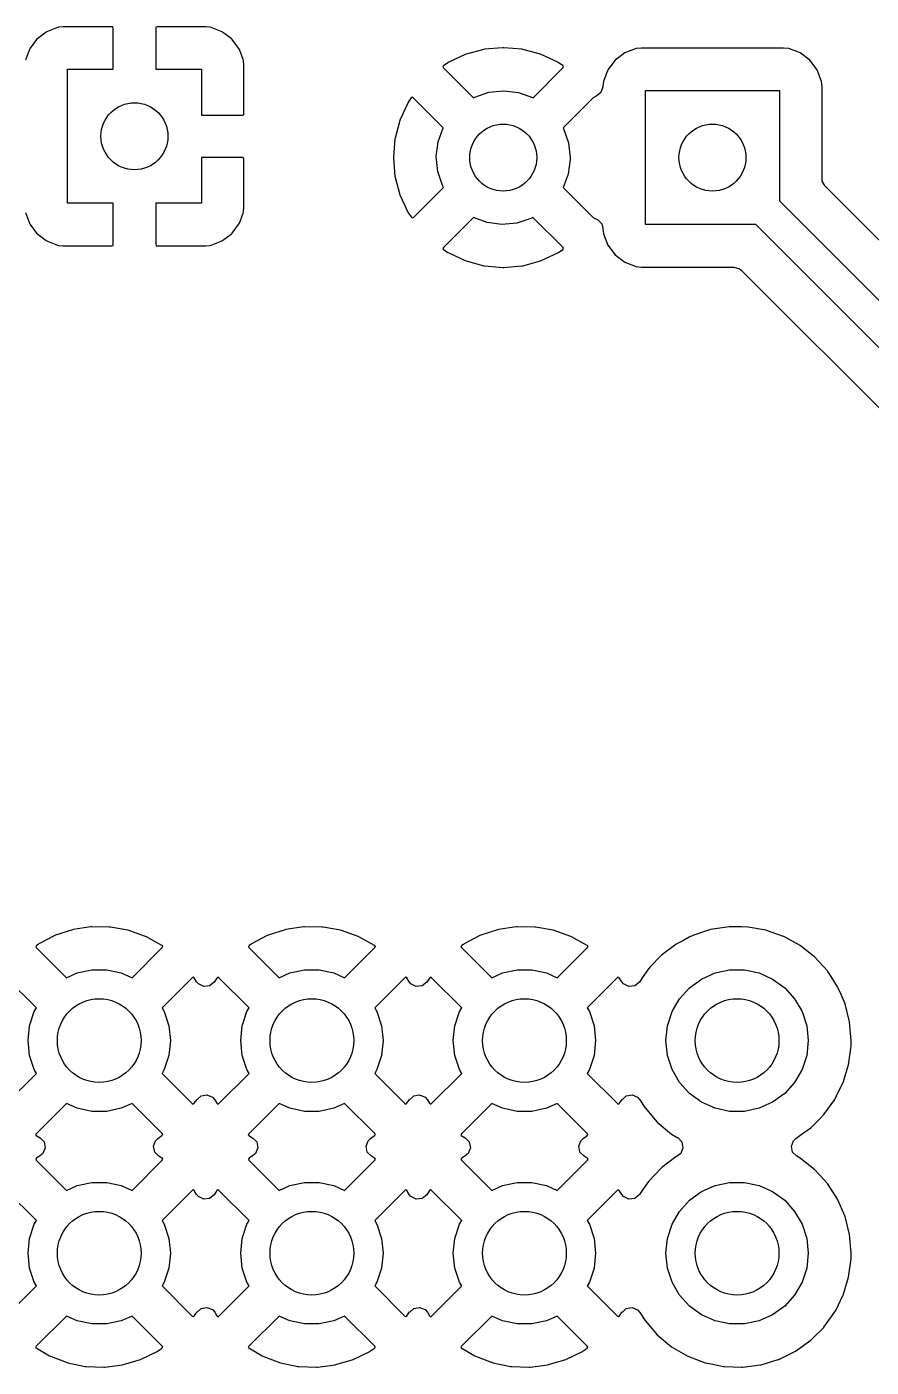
# Model space of a CAD drawing. Extents: x 41 to 172, y -238 to -26.
# Drawn here: x 49.17 to 59.26, y -138.27 to -122.25 of the extents above; entities that cross this region are included whole.
import ezdxf

# ---------------------------------------------------------------- set-up
doc = ezdxf.new("R2010")
doc.units = 0
doc.layers.add('BLACK', color=7, linetype='CONTINUOUS')

msp = doc.modelspace()

# ---------------------------------------------------------------- linework, layer by layer
at = {"layer": 'BLACK', "linetype": 'CONTINUOUS'}
for p, q in [((49.4047, -122.317), (49.3027, -122.393)), ((49.4203, -122.308), (49.4047, -122.317)), ((49.5408, -122.263), (49.4203, -122.308)), ((49.556, -122.259), (49.5408, -122.263)), ((49.6069, -122.254), (49.556, -122.259)), ((49.6137, -122.254), (49.6069, -122.254)), ((50.1908, -122.254), (49.6137, -122.254)), ((50.1985, -122.255), (50.1908, -122.254)), ((50.1999, -122.256), (50.1985, -122.255)), ((50.2044, -122.272), (50.1999, -122.256)), ((50.2044, -122.761), (50.2044, -122.272)), ((50.7141, -122.259), (50.7124, -122.267)), ((50.7124, -122.267), (50.7124, -122.761)), ((50.7153, -122.258), (50.7141, -122.259)), ((50.7305, -122.253), (50.7153, -122.258)), ((51.3031, -122.253), (50.7305, -122.253)), ((51.3099, -122.254), (51.3031, -122.253)), ((51.3607, -122.259), (51.3099, -122.254)), ((51.376, -122.263), (51.3607, -122.259)), ((51.4964, -122.308), (51.376, -122.263)), ((51.512, -122.317), (51.4964, -122.308)), ((51.6141, -122.393), (51.512, -122.317)), ((49.2136, -122.508), (49.2051, -122.523)), ((49.2901, -122.406), (49.2136, -122.508)), ((49.3027, -122.393), (49.2901, -122.406)), ((51.6267, -122.406), (51.6141, -122.393)), ((51.7032, -122.508), (51.6267, -122.406)), ((51.7117, -122.523), (51.7032, -122.508)), ((54.8585, -122.503), (54.6415, -122.522)), ((54.8695, -122.503), (54.8585, -122.503)), ((55.0865, -122.522), (54.8695, -122.503)), ((56.4537, -122.514), (56.3173, -122.565)), ((56.5159, -122.507), (56.4537, -122.514)), ((58.2121, -122.507), (56.5159, -122.507)), ((58.2743, -122.514), (58.2121, -122.507)), ((58.4107, -122.565), (58.2743, -122.514)), ((49.2051, -122.523), (49.1571, -122.651)), ((51.7569, -122.644), (51.7117, -122.523)), ((51.7605, -122.659), (51.7569, -122.644)), ((51.766, -122.71), (51.7605, -122.659)), ((54.4099, -122.584), (54.2125, -122.676)), ((54.4202, -122.58), (54.4099, -122.584)), ((54.6307, -122.524), (54.4202, -122.58)), ((54.6415, -122.522), (54.6307, -122.524)), ((55.0973, -122.524), (55.0865, -122.522)), ((55.3078, -122.58), (55.0973, -122.524)), ((55.3181, -122.584), (55.3078, -122.58)), ((55.5155, -122.676), (55.3181, -122.584)), ((56.2007, -122.652), (56.1134, -122.769)), ((56.3173, -122.565), (56.2007, -122.652)), ((58.5273, -122.652), (58.4107, -122.565)), ((58.6146, -122.769), (58.5273, -122.652)), ((49.6584, -124.361), (49.6584, -122.761)), ((49.6584, -122.761), (50.2044, -122.761)), ((50.7124, -122.761), (51.2584, -122.761)), ((51.2584, -122.761), (51.2584, -123.307)), ((51.7664, -122.717), (51.766, -122.71)), ((51.7664, -123.294), (51.7664, -122.717)), ((54.151, -122.718), (54.1426, -122.728)), ((54.1426, -122.728), (54.1496, -122.742)), ((54.1496, -122.742), (54.5085, -123.101)), ((54.203, -122.682), (54.151, -122.718)), ((54.2125, -122.676), (54.203, -122.682)), ((55.2203, -123.1), (55.5791, -122.741)), ((55.525, -122.682), (55.5155, -122.676)), ((55.5762, -122.717), (55.525, -122.682)), ((55.5855, -122.729), (55.5762, -122.717)), ((55.5791, -122.741), (55.5855, -122.729)), ((56.1134, -122.769), (56.0623, -122.905)), ((58.6657, -122.905), (58.6146, -122.769)), ((56.0555, -122.971), (56.0318, -123.038)), ((56.0623, -122.905), (56.0555, -122.967)), ((56.0555, -122.967), (56.0555, -122.971)), ((58.6725, -122.967), (58.6657, -122.905)), ((58.6725, -124.07), (58.6725, -122.967)), ((53.7301, -123.154), (53.7246, -123.164)), ((53.7659, -123.103), (53.7301, -123.154)), ((53.7779, -123.094), (53.7659, -123.103)), ((53.7897, -123.1), (53.7779, -123.094)), ((54.1481, -123.459), (53.7897, -123.1)), ((54.5085, -123.101), (54.5234, -123.092)), ((54.5234, -123.092), (54.6922, -123.034)), ((54.6922, -123.034), (54.8696, -123.016)), ((54.8696, -123.016), (55.0467, -123.037)), ((55.0467, -123.037), (55.2147, -123.096)), ((55.2147, -123.096), (55.2203, -123.1)), ((55.9376, -123.101), (55.5791, -123.46)), ((55.9756, -123.081), (55.9376, -123.101)), ((55.9758, -123.081), (55.9756, -123.081)), ((55.976, -123.081), (55.9758, -123.081)), ((55.9869, -123.075), (55.976, -123.081)), ((56.0318, -123.038), (55.9858, -123.073)), ((55.9858, -123.073), (55.9869, -123.075)), ((56.564, -124.615), (56.564, -123.015)), ((56.564, -123.015), (58.164, -123.015)), ((58.164, -123.015), (58.164, -124.333)), ((51.2584, -123.307), (51.7483, -123.307)), ((51.7483, -123.307), (51.7635, -123.303)), ((51.7635, -123.303), (51.7647, -123.302)), ((51.7647, -123.302), (51.7664, -123.294)), ((53.7246, -123.164), (53.6325, -123.361)), ((53.6288, -123.372), (53.5724, -123.582)), ((53.6325, -123.361), (53.6288, -123.372)), ((54.0864, -123.627), (54.1474, -123.46)), ((54.1474, -123.46), (54.1481, -123.459)), ((55.5791, -123.46), (55.5855, -123.47)), ((55.5855, -123.47), (55.6441, -123.638)), ((53.5705, -123.593), (53.5515, -123.81)), ((53.5724, -123.582), (53.5705, -123.593)), ((54.0641, -123.804), (54.0864, -123.627)), ((55.6441, -123.638), (55.664, -123.816)), ((51.7528, -123.816), (51.2584, -123.816)), ((51.2584, -123.816), (51.2584, -124.361)), ((51.7605, -123.817), (51.7528, -123.816)), ((51.7619, -123.818), (51.7605, -123.817)), ((51.7627, -123.821), (51.7619, -123.818)), ((51.7664, -123.834), (51.7627, -123.821)), ((51.7664, -124.406), (51.7664, -123.834)), ((53.5515, -123.81), (53.5515, -123.821)), ((53.5515, -123.821), (53.5705, -124.038)), ((54.0815, -123.982), (54.0641, -123.804)), ((55.6637, -123.838), (55.6389, -124.014)), ((55.664, -123.816), (55.6637, -123.838)), ((53.5705, -124.038), (53.5724, -124.049)), ((53.5724, -124.049), (53.6288, -124.259)), ((54.1378, -124.151), (54.0815, -123.982)), ((55.6389, -124.014), (55.5792, -124.171)), ((58.6754, -124.097), (58.6725, -124.07)), ((58.7094, -124.159), (58.6754, -124.097)), ((53.6288, -124.259), (53.6325, -124.27)), ((53.6325, -124.27), (53.7246, -124.467)), ((53.7904, -124.53), (54.1496, -124.171)), ((54.1496, -124.171), (54.1378, -124.151)), ((55.5792, -124.171), (55.9383, -124.531)), ((60.8051, -126.255), (58.7094, -124.159)), ((50.2044, -124.361), (49.6584, -124.361)), ((50.2044, -124.856), (50.2044, -124.361)), ((51.2584, -124.361), (50.7124, -124.361)), ((50.7124, -124.361), (50.7124, -124.851)), ((51.7605, -124.464), (51.766, -124.413)), ((51.766, -124.413), (51.7664, -124.406)), ((58.164, -124.333), (60.6313, -126.8)), ((49.1571, -124.472), (49.2051, -124.6)), ((51.7117, -124.6), (51.7569, -124.479)), ((51.7569, -124.479), (51.7605, -124.464)), ((53.7246, -124.467), (53.7301, -124.477)), ((53.7301, -124.477), (53.7665, -124.529)), ((53.7665, -124.529), (53.777, -124.537)), ((53.777, -124.537), (53.7904, -124.53)), ((54.5076, -124.531), (54.1489, -124.89)), ((54.6705, -124.592), (54.5076, -124.531)), ((54.8472, -124.615), (54.6705, -124.592)), ((55.1945, -124.544), (55.0249, -124.599)), ((55.2188, -124.53), (55.1945, -124.544)), ((55.5784, -124.889), (55.2188, -124.53)), ((55.9383, -124.531), (55.98, -124.553)), ((55.98, -124.553), (55.99, -124.556)), ((55.99, -124.556), (56.0402, -124.606)), ((49.2051, -124.6), (49.2136, -124.615)), ((49.2136, -124.615), (49.2901, -124.717)), ((49.2901, -124.717), (49.3027, -124.73)), ((49.3027, -124.73), (49.4047, -124.806)), ((51.512, -124.806), (51.6141, -124.73)), ((51.6141, -124.73), (51.6267, -124.717)), ((51.6267, -124.717), (51.7032, -124.615)), ((51.7032, -124.615), (51.7117, -124.6)), ((55.0249, -124.599), (54.8472, -124.615)), ((56.0402, -124.606), (56.0555, -124.659)), ((56.0555, -124.659), (56.0555, -124.66)), ((56.0555, -124.66), (56.0555, -124.664)), ((56.0555, -124.664), (56.0623, -124.726)), ((56.0623, -124.726), (56.1134, -124.862)), ((57.8812, -124.615), (56.564, -124.615)), ((60.4071, -127.141), (57.8812, -124.615)), ((49.4047, -124.806), (49.4203, -124.815)), ((49.4203, -124.815), (49.5408, -124.86)), ((49.5408, -124.86), (49.556, -124.864)), ((49.556, -124.864), (49.6069, -124.869)), ((49.6069, -124.869), (49.6137, -124.869)), ((49.6137, -124.869), (50.1863, -124.869)), ((50.1863, -124.869), (50.2015, -124.865)), ((50.2015, -124.865), (50.2027, -124.864)), ((50.2027, -124.864), (50.2044, -124.856)), ((50.7124, -124.851), (50.7169, -124.867)), ((50.7169, -124.867), (50.7182, -124.868)), ((50.7182, -124.868), (50.7259, -124.869)), ((50.7259, -124.869), (51.303, -124.869)), ((51.303, -124.869), (51.3099, -124.869)), ((51.3099, -124.869), (51.3607, -124.864)), ((51.3607, -124.864), (51.376, -124.86)), ((51.376, -124.86), (51.4964, -124.815)), ((51.4964, -124.815), (51.512, -124.806)), ((54.1489, -124.89), (54.1425, -124.902)), ((54.1425, -124.902), (54.1518, -124.914)), ((54.1518, -124.914), (54.203, -124.949)), ((55.525, -124.949), (55.577, -124.913)), ((55.577, -124.913), (55.5854, -124.903)), ((55.5854, -124.903), (55.5784, -124.889)), ((56.1134, -124.862), (56.2007, -124.979)), ((54.203, -124.949), (54.2125, -124.955)), ((54.2125, -124.955), (54.4099, -125.047)), ((54.4099, -125.047), (54.4202, -125.051)), ((54.4202, -125.051), (54.6307, -125.107)), ((55.0973, -125.107), (55.3078, -125.051)), ((55.3078, -125.051), (55.3181, -125.047)), ((55.3181, -125.047), (55.5155, -124.955)), ((55.5155, -124.955), (55.525, -124.949)), ((56.2007, -124.979), (56.3173, -125.066)), ((56.3173, -125.066), (56.4537, -125.117)), ((54.6307, -125.107), (54.6415, -125.109)), ((54.6415, -125.109), (54.8585, -125.128)), ((54.8585, -125.128), (54.8695, -125.128)), ((54.8695, -125.128), (55.0865, -125.109)), ((55.0865, -125.109), (55.0973, -125.107)), ((56.4537, -125.117), (56.5159, -125.124)), ((56.5159, -125.124), (57.6183, -125.124)), ((57.6183, -125.124), (57.6865, -125.144)), ((57.6865, -125.144), (57.7074, -125.161)), ((57.7074, -125.161), (60.0271, -127.481)), ((49.7173, -133.042), (49.5149, -133.108)), ((49.7273, -133.04), (49.7173, -133.042)), ((49.9378, -133.007), (49.7273, -133.04)), ((49.9481, -133.007), (49.9378, -133.007)), ((50.1611, -133.009), (49.9481, -133.007)), ((50.1713, -133.01), (50.1611, -133.009)), ((50.381, -133.048), (50.1713, -133.01)), ((50.391, -133.05), (50.381, -133.048)), ((50.5917, -133.121), (50.391, -133.05)), ((52.2573, -133.042), (52.0549, -133.108)), ((52.2673, -133.04), (52.2573, -133.042)), ((52.4778, -133.007), (52.2673, -133.04)), ((52.4881, -133.007), (52.4778, -133.007)), ((52.7011, -133.009), (52.4881, -133.007)), ((52.7113, -133.01), (52.7011, -133.009)), ((52.921, -133.048), (52.7113, -133.01)), ((52.931, -133.05), (52.921, -133.048)), ((53.1317, -133.121), (52.931, -133.05)), ((54.7973, -133.042), (54.5949, -133.108)), ((54.8073, -133.04), (54.7973, -133.042)), ((55.0178, -133.007), (54.8073, -133.04)), ((55.0281, -133.007), (55.0178, -133.007)), ((55.2411, -133.009), (55.0281, -133.007)), ((55.2513, -133.01), (55.2411, -133.009)), ((55.461, -133.048), (55.2513, -133.01)), ((55.471, -133.05), (55.461, -133.048)), ((55.6717, -133.121), (55.471, -133.05)), ((57.3421, -133.04), (57.1298, -133.109)), ((57.5629, -133.006), (57.3421, -133.04)), ((57.5681, -133.006), (57.5629, -133.006)), ((57.7125, -133.008), (57.5681, -133.006)), ((57.5681, -133.006), (57.5681, -133.006)), ((57.7863, -133.009), (57.7125, -133.008)), ((57.7914, -133.01), (57.7863, -133.009)), ((58.0011, -133.047), (57.7914, -133.01)), ((57.7914, -133.01), (57.7914, -133.01)), ((58.0062, -133.048), (58.0011, -133.047)), ((58.0011, -133.047), (58.0011, -133.047)), ((58.0111, -133.05), (58.0062, -133.048)), ((58.2119, -133.121), (58.0111, -133.05)), ((58.0111, -133.05), (58.0111, -133.05)), ((49.2877, -133.231), (49.2792, -133.242)), ((49.2792, -133.242), (49.286, -133.255)), ((49.3077, -133.216), (49.2877, -133.231)), ((49.3165, -133.211), (49.3077, -133.216)), ((49.5054, -133.112), (49.3165, -133.211)), ((49.5149, -133.108), (49.5054, -133.112)), ((50.6011, -133.126), (50.5917, -133.121)), ((50.7876, -133.229), (50.6011, -133.126)), ((50.7916, -133.231), (50.7876, -133.229)), ((50.7914, -133.253), (50.7974, -133.242)), ((50.7984, -133.241), (50.7916, -133.231)), ((50.7974, -133.242), (50.7984, -133.241)), ((51.8277, -133.231), (51.8192, -133.242)), ((51.8192, -133.242), (51.826, -133.255)), ((51.8477, -133.216), (51.8277, -133.231)), ((51.8565, -133.211), (51.8477, -133.216)), ((52.0454, -133.112), (51.8565, -133.211)), ((52.0549, -133.108), (52.0454, -133.112)), ((53.1411, -133.126), (53.1317, -133.121)), ((53.3276, -133.229), (53.1411, -133.126)), ((53.3316, -133.231), (53.3276, -133.229)), ((53.3314, -133.253), (53.3374, -133.242)), ((53.3384, -133.241), (53.3316, -133.231)), ((53.3374, -133.242), (53.3384, -133.241)), ((54.3677, -133.231), (54.3592, -133.242)), ((54.3592, -133.242), (54.366, -133.255)), ((54.3877, -133.216), (54.3677, -133.231)), ((54.3965, -133.211), (54.3877, -133.216)), ((54.5854, -133.112), (54.3965, -133.211)), ((54.5949, -133.108), (54.5854, -133.112)), ((55.6811, -133.126), (55.6717, -133.121)), ((55.8676, -133.229), (55.6811, -133.126)), ((55.8716, -133.231), (55.8676, -133.229)), ((55.8714, -133.253), (55.8784, -133.241)), ((55.8784, -133.241), (55.8716, -133.231)), ((56.9275, -133.216), (56.7718, -133.332)), ((56.9316, -133.213), (56.9275, -133.216)), ((56.9275, -133.216), (56.9275, -133.216)), ((57.0091, -133.172), (56.9316, -133.213)), ((57.0873, -133.131), (57.0091, -133.172)), ((57.1298, -133.109), (57.0873, -133.131)), ((58.2168, -133.123), (58.2119, -133.121)), ((58.2119, -133.121), (58.2119, -133.121)), ((58.4124, -133.231), (58.2168, -133.123)), ((58.4164, -133.234), (58.4124, -133.231)), ((58.5836, -133.366), (58.4164, -133.234)), ((58.4164, -133.234), (58.4164, -133.234)), ((49.286, -133.255), (49.6463, -133.615)), ((50.4297, -133.615), (50.7914, -133.253)), ((51.826, -133.255), (52.1863, -133.615)), ((52.9697, -133.615), (53.3314, -133.253)), ((54.366, -133.255), (54.7263, -133.615)), ((55.5097, -133.615), (55.8714, -133.253)), ((56.7494, -133.35), (56.6198, -133.486)), ((56.753, -133.347), (56.7494, -133.35)), ((56.7718, -133.332), (56.753, -133.347)), ((58.5877, -133.369), (58.5836, -133.366)), ((58.5836, -133.366), (58.5836, -133.366)), ((58.738, -133.534), (58.5877, -133.369)), ((49.6463, -133.615), (49.7753, -133.558)), ((49.7753, -133.558), (49.9492, -133.521)), ((49.9492, -133.521), (50.1268, -133.521)), ((50.1268, -133.521), (50.3007, -133.558)), ((50.3007, -133.558), (50.4297, -133.615)), ((52.1863, -133.615), (52.3153, -133.558)), ((52.3153, -133.558), (52.4892, -133.521)), ((52.4892, -133.521), (52.6668, -133.521)), ((52.6668, -133.521), (52.8407, -133.558)), ((52.8407, -133.558), (52.9697, -133.615)), ((54.7263, -133.615), (54.8553, -133.558)), ((54.8553, -133.558), (55.0292, -133.521)), ((55.0292, -133.521), (55.2068, -133.521)), ((55.2068, -133.521), (55.3807, -133.558)), ((55.3807, -133.558), (55.5097, -133.615)), ((56.5986, -133.508), (56.5257, -133.615)), ((56.6198, -133.486), (56.5986, -133.508)), ((57.233, -133.63), (57.3953, -133.558)), ((57.3953, -133.558), (57.5692, -133.521)), ((57.5692, -133.521), (57.7468, -133.521)), ((57.7468, -133.521), (57.9207, -133.558)), ((57.9207, -133.558), (58.083, -133.63)), ((58.7408, -133.539), (58.738, -133.534)), ((58.7808, -133.6), (58.7408, -133.539)), ((58.7408, -133.539), (58.7408, -133.539)), ((49.2877, -133.975), (48.9278, -133.615)), ((51.1508, -133.612), (50.7883, -133.975)), ((51.1604, -133.608), (51.1508, -133.612)), ((51.1711, -133.617), (51.1604, -133.608)), ((51.2013, -133.664), (51.1711, -133.617)), ((51.222, -133.688), (51.2013, -133.664)), ((51.2858, -133.72), (51.222, -133.688)), ((51.3563, -133.712), (51.2858, -133.72)), ((51.4112, -133.667), (51.3563, -133.712)), ((51.444, -133.618), (51.4112, -133.667)), ((51.4563, -133.609), (51.444, -133.618)), ((51.4678, -133.615), (51.4563, -133.609)), ((51.8277, -133.975), (51.4678, -133.615)), ((53.6908, -133.612), (53.3283, -133.975)), ((53.7004, -133.608), (53.6908, -133.612)), ((53.7111, -133.617), (53.7004, -133.608)), ((53.7413, -133.664), (53.7111, -133.617)), ((53.762, -133.688), (53.7413, -133.664)), ((53.8258, -133.72), (53.762, -133.688)), ((53.8963, -133.712), (53.8258, -133.72)), ((53.9512, -133.667), (53.8963, -133.712)), ((53.984, -133.618), (53.9512, -133.667)), ((53.9963, -133.609), (53.984, -133.618)), ((54.0078, -133.615), (53.9963, -133.609)), ((54.3677, -133.975), (54.0078, -133.615)), ((56.2308, -133.612), (55.8683, -133.975)), ((56.2404, -133.608), (56.2308, -133.612)), ((56.2511, -133.617), (56.2404, -133.608)), ((56.281, -133.664), (56.2511, -133.617)), ((56.3017, -133.688), (56.281, -133.664)), ((56.3655, -133.719), (56.3017, -133.688)), ((56.436, -133.711), (56.3655, -133.719)), ((56.4909, -133.666), (56.436, -133.711)), ((56.5257, -133.615), (56.4909, -133.666)), ((57.0892, -133.734), (57.233, -133.63)), ((58.083, -133.63), (58.2268, -133.734)), ((58.8594, -133.722), (58.7808, -133.6)), ((58.9, -133.815), (58.8594, -133.722)), ((56.8815, -134.02), (56.9703, -133.866)), ((56.9703, -133.866), (57.0892, -133.734)), ((58.2268, -133.734), (58.3457, -133.866)), ((58.3457, -133.866), (58.4345, -134.02)), ((58.9484, -133.927), (58.9, -133.815)), ((49.2066, -134.189), (49.2615, -134.02)), ((49.2615, -134.02), (49.2877, -133.975)), ((50.7883, -133.975), (50.8145, -134.02)), ((50.8145, -134.02), (50.8694, -134.189)), ((51.7466, -134.189), (51.8015, -134.02)), ((51.8015, -134.02), (51.8277, -133.975)), ((53.3283, -133.975), (53.3545, -134.02)), ((53.3545, -134.02), (53.4094, -134.189)), ((54.2866, -134.189), (54.3415, -134.02)), ((54.3415, -134.02), (54.3677, -133.975)), ((55.8683, -133.975), (55.8945, -134.02)), ((55.8945, -134.02), (55.9494, -134.189)), ((56.8266, -134.189), (56.8815, -134.02)), ((58.4345, -134.02), (58.4894, -134.189)), ((59.0029, -134.143), (58.9484, -133.927)), ((49.188, -134.366), (49.2066, -134.189)), ((50.8694, -134.189), (50.888, -134.366)), ((51.728, -134.366), (51.7466, -134.189)), ((53.4094, -134.189), (53.428, -134.366)), ((54.268, -134.366), (54.2866, -134.189)), ((55.9494, -134.189), (55.968, -134.366)), ((56.808, -134.366), (56.8266, -134.189)), ((58.4894, -134.189), (58.508, -134.366)), ((59.0212, -134.366), (59.0029, -134.143)), ((49.2066, -134.543), (49.188, -134.366)), ((50.888, -134.366), (50.8694, -134.543)), ((51.7466, -134.543), (51.728, -134.366)), ((53.428, -134.366), (53.4094, -134.543)), ((54.2866, -134.543), (54.268, -134.366)), ((55.968, -134.366), (55.9494, -134.543)), ((56.8266, -134.543), (56.808, -134.366)), ((58.508, -134.366), (58.4894, -134.543)), ((58.9904, -134.654), (59.0195, -134.433)), ((59.0195, -134.433), (59.0212, -134.366)), ((49.2615, -134.712), (49.2066, -134.543)), ((50.8694, -134.543), (50.8145, -134.712)), ((51.8015, -134.712), (51.7466, -134.543)), ((53.4094, -134.543), (53.3545, -134.712)), ((54.3415, -134.712), (54.2866, -134.543)), ((55.9494, -134.543), (55.8945, -134.712)), ((56.8815, -134.712), (56.8266, -134.543)), ((58.4894, -134.543), (58.4345, -134.712)), ((58.9254, -134.868), (58.9904, -134.654)), ((48.9237, -135.121), (49.2877, -134.757)), ((49.2877, -134.757), (49.2615, -134.712)), ((50.8145, -134.712), (50.7883, -134.757)), ((50.7883, -134.757), (51.1485, -135.117)), ((51.4637, -135.121), (51.8277, -134.757)), ((51.8277, -134.757), (51.8015, -134.712)), ((53.3545, -134.712), (53.3283, -134.757)), ((53.3283, -134.757), (53.6885, -135.117)), ((54.0037, -135.121), (54.3677, -134.757)), ((54.3677, -134.757), (54.3415, -134.712)), ((55.8945, -134.712), (55.8683, -134.757)), ((55.8683, -134.757), (56.2285, -135.117)), ((56.9703, -134.866), (56.8815, -134.712)), ((58.4345, -134.712), (58.3457, -134.866)), ((57.0892, -134.998), (56.9703, -134.866)), ((57.233, -135.102), (57.0892, -134.998)), ((58.2268, -134.998), (58.083, -135.102)), ((58.3457, -134.866), (58.2268, -134.998)), ((58.8476, -135.025), (58.9231, -134.872)), ((58.9231, -134.872), (58.9254, -134.868)), ((58.9231, -134.872), (58.9231, -134.872)), ((49.6463, -135.117), (49.2847, -135.478)), ((49.7753, -135.174), (49.6463, -135.117)), ((50.4297, -135.117), (50.3007, -135.174)), ((50.7887, -135.476), (50.4297, -135.117)), ((51.1485, -135.117), (51.1605, -135.124)), ((51.1605, -135.124), (51.1722, -135.115)), ((51.1722, -135.115), (51.206, -135.068)), ((51.206, -135.068), (51.2071, -135.069)), ((51.2071, -135.069), (51.2547, -135.025)), ((51.2547, -135.025), (51.3246, -135.013)), ((51.3246, -135.013), (51.39, -135.04)), ((51.39, -135.04), (51.4179, -135.072)), ((51.4179, -135.072), (51.4445, -135.115)), ((51.4445, -135.115), (51.4549, -135.125)), ((51.4549, -135.125), (51.4637, -135.121)), ((52.1863, -135.117), (51.8247, -135.478)), ((52.3153, -135.174), (52.1863, -135.117)), ((52.9697, -135.117), (52.8407, -135.174)), ((53.3287, -135.476), (52.9697, -135.117)), ((53.6885, -135.117), (53.7005, -135.124)), ((53.7005, -135.124), (53.7122, -135.115)), ((53.7122, -135.115), (53.746, -135.068)), ((53.746, -135.068), (53.7471, -135.069)), ((53.7471, -135.069), (53.7947, -135.025)), ((53.7947, -135.025), (53.8646, -135.013)), ((53.8646, -135.013), (53.93, -135.04)), ((53.93, -135.04), (53.9579, -135.072)), ((53.9579, -135.072), (53.9845, -135.115)), ((53.9845, -135.115), (53.9949, -135.125)), ((53.9949, -135.125), (54.0037, -135.121)), ((54.7263, -135.117), (54.3647, -135.478)), ((54.8553, -135.174), (54.7263, -135.117)), ((55.5097, -135.117), (55.3807, -135.174)), ((55.8687, -135.476), (55.5097, -135.117)), ((56.2285, -135.117), (56.2405, -135.124)), ((56.2405, -135.124), (56.2522, -135.115)), ((56.2522, -135.115), (56.286, -135.068)), ((56.286, -135.068), (56.2873, -135.069)), ((56.2873, -135.069), (56.3344, -135.025)), ((56.3344, -135.025), (56.4043, -135.013)), ((56.4043, -135.013), (56.4698, -135.041)), ((56.4698, -135.041), (56.4976, -135.073)), ((56.4976, -135.073), (56.5553, -135.167)), ((57.3953, -135.174), (57.233, -135.102)), ((58.083, -135.102), (57.9207, -135.174)), ((58.6961, -135.249), (58.8265, -135.068)), ((58.8265, -135.068), (58.8476, -135.025)), ((49.9492, -135.211), (49.7753, -135.174)), ((50.1268, -135.211), (49.9492, -135.211)), ((50.3007, -135.174), (50.1268, -135.211)), ((52.4892, -135.211), (52.3153, -135.174)), ((52.6668, -135.211), (52.4892, -135.211)), ((52.8407, -135.174), (52.6668, -135.211)), ((55.0292, -135.211), (54.8553, -135.174)), ((55.2068, -135.211), (55.0292, -135.211)), ((55.3807, -135.174), (55.2068, -135.211)), ((56.5553, -135.167), (56.5553, -135.167)), ((56.5553, -135.167), (56.558, -135.171)), ((56.558, -135.171), (56.7042, -135.34)), ((57.5692, -135.211), (57.3953, -135.174)), ((57.7468, -135.211), (57.5692, -135.211)), ((57.9207, -135.174), (57.7468, -135.211)), ((58.5379, -135.407), (58.6425, -135.303)), ((58.6425, -135.303), (58.6961, -135.249)), ((49.2847, -135.478), (49.278, -135.491)), ((50.7956, -135.489), (50.7887, -135.476)), ((51.8247, -135.478), (51.818, -135.491)), ((53.3356, -135.489), (53.3287, -135.476)), ((54.3647, -135.478), (54.358, -135.491)), ((55.8756, -135.489), (55.8687, -135.476)), ((56.7042, -135.34), (56.8761, -135.483)), ((56.8761, -135.483), (56.9439, -135.522)), ((58.4231, -135.489), (58.5379, -135.407)), ((49.278, -135.491), (49.2833, -135.498)), ((49.2833, -135.498), (49.3305, -135.526)), ((49.3305, -135.526), (49.3792, -135.577)), ((49.3923, -135.647), (49.3655, -135.713)), ((49.3792, -135.577), (49.3923, -135.647)), ((50.6854, -135.628), (50.7105, -135.562)), ((50.7001, -135.697), (50.6854, -135.628)), ((50.7105, -135.562), (50.7378, -135.535)), ((50.7378, -135.535), (50.7872, -135.5)), ((50.7872, -135.5), (50.7942, -135.491)), ((50.7942, -135.491), (50.7956, -135.489)), ((51.818, -135.491), (51.8233, -135.498)), ((51.8233, -135.498), (51.8705, -135.526)), ((51.8705, -135.526), (51.9192, -135.577)), ((51.9323, -135.647), (51.9055, -135.713)), ((51.9192, -135.577), (51.9323, -135.647)), ((53.2254, -135.628), (53.2505, -135.562)), ((53.2401, -135.697), (53.2254, -135.628)), ((53.2505, -135.562), (53.2778, -135.535)), ((53.2778, -135.535), (53.3272, -135.5)), ((53.3272, -135.5), (53.3342, -135.491)), ((53.3342, -135.491), (53.3356, -135.489)), ((54.358, -135.491), (54.3633, -135.498)), ((54.3633, -135.498), (54.4105, -135.526)), ((54.4105, -135.526), (54.4592, -135.577)), ((54.4723, -135.647), (54.4455, -135.713)), ((54.4592, -135.577), (54.4723, -135.647)), ((55.7654, -135.628), (55.7905, -135.562)), ((55.7801, -135.697), (55.7654, -135.628)), ((55.7905, -135.562), (55.8178, -135.535)), ((55.8178, -135.535), (55.8672, -135.5)), ((55.8672, -135.5), (55.8756, -135.489)), ((56.9439, -135.522), (56.9494, -135.525)), ((56.9494, -135.525), (56.9982, -135.577)), ((57.0112, -135.647), (56.9845, -135.713)), ((56.9982, -135.577), (57.0112, -135.647)), ((58.3063, -135.628), (58.3314, -135.562)), ((58.3211, -135.697), (58.3063, -135.628)), ((58.3314, -135.562), (58.3588, -135.535)), ((58.3588, -135.535), (58.4231, -135.489)), ((49.2877, -135.771), (49.2792, -135.782)), ((49.2792, -135.782), (49.286, -135.795)), ((49.286, -135.795), (49.6463, -136.155)), ((49.3077, -135.756), (49.2877, -135.771)), ((49.3165, -135.751), (49.3077, -135.756)), ((49.3251, -135.746), (49.3165, -135.751)), ((49.3655, -135.713), (49.3251, -135.746)), ((50.4297, -136.155), (50.7914, -135.793)), ((50.7501, -135.748), (50.7001, -135.697)), ((50.7876, -135.769), (50.7501, -135.748)), ((50.7916, -135.771), (50.7876, -135.769)), ((50.7914, -135.793), (50.7984, -135.781)), ((50.7984, -135.781), (50.7916, -135.771)), ((51.8277, -135.771), (51.8192, -135.782)), ((51.8192, -135.782), (51.826, -135.795)), ((51.826, -135.795), (52.1863, -136.155)), ((51.8477, -135.756), (51.8277, -135.771)), ((51.8565, -135.751), (51.8477, -135.756)), ((51.8651, -135.746), (51.8565, -135.751)), ((51.9055, -135.713), (51.8651, -135.746)), ((52.9697, -136.155), (53.3314, -135.793)), ((53.2901, -135.748), (53.2401, -135.697)), ((53.3276, -135.769), (53.2901, -135.748)), ((53.3316, -135.771), (53.3276, -135.769)), ((53.3314, -135.793), (53.3384, -135.781)), ((53.3384, -135.781), (53.3316, -135.771)), ((54.3677, -135.771), (54.3592, -135.782)), ((54.3592, -135.782), (54.366, -135.795)), ((54.366, -135.795), (54.7263, -136.155)), ((54.3877, -135.756), (54.3677, -135.771)), ((54.3965, -135.751), (54.3877, -135.756)), ((54.4051, -135.746), (54.3965, -135.751)), ((54.4455, -135.713), (54.4051, -135.746)), ((55.5097, -136.155), (55.8714, -135.793)), ((55.8301, -135.748), (55.7801, -135.697)), ((55.8676, -135.769), (55.8301, -135.748)), ((55.8716, -135.771), (55.8676, -135.769)), ((55.8714, -135.793), (55.8784, -135.781)), ((55.8784, -135.781), (55.8716, -135.771)), ((56.9275, -135.756), (56.7571, -135.884)), ((56.9316, -135.753), (56.9275, -135.756)), ((56.9275, -135.756), (56.9275, -135.756)), ((56.9441, -135.746), (56.9316, -135.753)), ((56.9845, -135.713), (56.9441, -135.746)), ((58.3711, -135.748), (58.3211, -135.697)), ((58.4124, -135.771), (58.3711, -135.748)), ((58.4164, -135.774), (58.4124, -135.771)), ((58.5836, -135.906), (58.4164, -135.774)), ((58.4164, -135.774), (58.4164, -135.774)), ((56.753, -135.887), (56.5986, -136.048)), ((56.7571, -135.884), (56.753, -135.887)), ((58.5877, -135.909), (58.5836, -135.906)), ((58.5836, -135.906), (58.5836, -135.906)), ((58.738, -136.074), (58.5877, -135.909)), ((49.6463, -136.155), (49.7753, -136.098)), ((49.7753, -136.098), (49.9492, -136.061)), ((49.9492, -136.061), (50.1268, -136.061)), ((50.1268, -136.061), (50.3007, -136.098)), ((50.3007, -136.098), (50.4297, -136.155)), ((52.1863, -136.155), (52.3153, -136.098)), ((52.3153, -136.098), (52.4892, -136.061)), ((52.4892, -136.061), (52.6668, -136.061)), ((52.6668, -136.061), (52.8407, -136.098)), ((52.8407, -136.098), (52.9697, -136.155)), ((54.7263, -136.155), (54.8553, -136.098)), ((54.8553, -136.098), (55.0292, -136.061)), ((55.0292, -136.061), (55.2068, -136.061)), ((55.2068, -136.061), (55.3807, -136.098)), ((55.3807, -136.098), (55.5097, -136.155)), ((56.5986, -136.048), (56.5257, -136.155)), ((57.233, -136.17), (57.3953, -136.098)), ((57.3953, -136.098), (57.5692, -136.061)), ((57.5692, -136.061), (57.7468, -136.061)), ((57.7468, -136.061), (57.9207, -136.098)), ((57.9207, -136.098), (58.083, -136.17)), ((58.8594, -136.262), (58.738, -136.074)), ((49.2877, -136.515), (48.9278, -136.155)), ((51.1508, -136.152), (50.7883, -136.515)), ((51.1604, -136.148), (51.1508, -136.152)), ((51.1711, -136.157), (51.1604, -136.148)), ((51.2013, -136.204), (51.1711, -136.157)), ((51.222, -136.228), (51.2013, -136.204)), ((51.2858, -136.26), (51.222, -136.228)), ((51.3563, -136.252), (51.2858, -136.26)), ((51.4112, -136.207), (51.3563, -136.252)), ((51.444, -136.158), (51.4112, -136.207)), ((51.4563, -136.149), (51.444, -136.158)), ((51.4678, -136.155), (51.4563, -136.149)), ((51.8277, -136.515), (51.4678, -136.155)), ((53.6908, -136.152), (53.3283, -136.515)), ((53.7004, -136.148), (53.6908, -136.152)), ((53.7111, -136.157), (53.7004, -136.148)), ((53.7413, -136.204), (53.7111, -136.157)), ((53.762, -136.228), (53.7413, -136.204)), ((53.8258, -136.26), (53.762, -136.228)), ((53.8963, -136.252), (53.8258, -136.26)), ((53.9512, -136.207), (53.8963, -136.252)), ((53.984, -136.158), (53.9512, -136.207)), ((53.9963, -136.149), (53.984, -136.158)), ((54.0078, -136.155), (53.9963, -136.149)), ((54.3677, -136.515), (54.0078, -136.155)), ((56.2308, -136.152), (55.8683, -136.515)), ((56.2404, -136.148), (56.2308, -136.152)), ((56.2511, -136.157), (56.2404, -136.148)), ((56.281, -136.204), (56.2511, -136.157)), ((56.3017, -136.228), (56.281, -136.204)), ((56.3655, -136.259), (56.3017, -136.228)), ((56.436, -136.251), (56.3655, -136.259)), ((56.4909, -136.206), (56.436, -136.251)), ((56.5257, -136.155), (56.4909, -136.206)), ((56.9703, -136.406), (57.0892, -136.274)), ((57.0892, -136.274), (57.233, -136.17)), ((58.083, -136.17), (58.2268, -136.274)), ((58.2268, -136.274), (58.3457, -136.406)), ((58.9484, -136.467), (58.8594, -136.262)), ((56.8815, -136.56), (56.9703, -136.406)), ((58.3457, -136.406), (58.4345, -136.56)), ((49.2066, -136.729), (49.2615, -136.56)), ((49.2615, -136.56), (49.2877, -136.515)), ((50.7883, -136.515), (50.8145, -136.56)), ((50.8145, -136.56), (50.8694, -136.729)), ((51.7466, -136.729), (51.8015, -136.56)), ((51.8015, -136.56), (51.8277, -136.515)), ((53.3283, -136.515), (53.3545, -136.56)), ((53.3545, -136.56), (53.4094, -136.729)), ((54.2866, -136.729), (54.3415, -136.56)), ((54.3415, -136.56), (54.3677, -136.515)), ((55.8683, -136.515), (55.8945, -136.56)), ((55.8945, -136.56), (55.9494, -136.729)), ((56.8266, -136.729), (56.8815, -136.56)), ((58.4345, -136.56), (58.4894, -136.729)), ((59.0029, -136.683), (58.9484, -136.467)), ((49.188, -136.906), (49.2066, -136.729)), ((50.8694, -136.729), (50.888, -136.906)), ((51.728, -136.906), (51.7466, -136.729)), ((53.4094, -136.729), (53.428, -136.906)), ((54.268, -136.906), (54.2866, -136.729)), ((55.9494, -136.729), (55.968, -136.906)), ((56.808, -136.906), (56.8266, -136.729)), ((58.4894, -136.729), (58.508, -136.906)), ((59.0212, -136.906), (59.0029, -136.683)), ((49.2066, -137.083), (49.188, -136.906)), ((50.888, -136.906), (50.8694, -137.083)), ((51.7466, -137.083), (51.728, -136.906)), ((53.428, -136.906), (53.4094, -137.083)), ((54.2866, -137.083), (54.268, -136.906)), ((55.968, -136.906), (55.9494, -137.083)), ((56.8266, -137.083), (56.808, -136.906)), ((58.508, -136.906), (58.4894, -137.083)), ((59.0195, -136.973), (59.0212, -136.906)), ((49.2615, -137.252), (49.2066, -137.083)), ((50.8694, -137.083), (50.8145, -137.252)), ((51.8015, -137.252), (51.7466, -137.083)), ((53.4094, -137.083), (53.3545, -137.252)), ((54.3415, -137.252), (54.2866, -137.083)), ((55.9494, -137.083), (55.8945, -137.252)), ((56.8815, -137.252), (56.8266, -137.083)), ((58.4894, -137.083), (58.4345, -137.252)), ((58.9904, -137.194), (59.0195, -136.973)), ((58.9254, -137.408), (58.9904, -137.194)), ((48.9237, -137.661), (49.2877, -137.297)), ((49.2877, -137.297), (49.2615, -137.252)), ((50.8145, -137.252), (50.7883, -137.297)), ((50.7883, -137.297), (51.1485, -137.657)), ((51.4637, -137.661), (51.8277, -137.297)), ((51.8277, -137.297), (51.8015, -137.252)), ((53.3545, -137.252), (53.3283, -137.297)), ((53.3283, -137.297), (53.6885, -137.657)), ((54.0037, -137.661), (54.3677, -137.297)), ((54.3677, -137.297), (54.3415, -137.252)), ((55.8945, -137.252), (55.8683, -137.297)), ((55.8683, -137.297), (56.2285, -137.657)), ((56.9703, -137.406), (56.8815, -137.252)), ((57.0892, -137.538), (56.9703, -137.406)), ((58.3457, -137.406), (58.2268, -137.538)), ((58.4345, -137.252), (58.3457, -137.406)), ((58.9231, -137.412), (58.9254, -137.408)), ((51.2071, -137.609), (51.2547, -137.565)), ((51.2547, -137.565), (51.3246, -137.553)), ((51.3246, -137.553), (51.39, -137.58)), ((53.7471, -137.609), (53.7947, -137.565)), ((53.7947, -137.565), (53.8646, -137.553)), ((53.8646, -137.553), (53.93, -137.58)), ((56.2873, -137.609), (56.3344, -137.565)), ((56.3344, -137.565), (56.4043, -137.553)), ((56.4043, -137.553), (56.4698, -137.581)), ((57.233, -137.642), (57.0892, -137.538)), ((58.2268, -137.538), (58.083, -137.642)), ((58.84, -137.581), (58.9231, -137.412)), ((58.9231, -137.412), (58.9231, -137.412)), ((49.6463, -137.657), (49.2847, -138.018)), ((49.7753, -137.714), (49.6463, -137.657)), ((49.9492, -137.751), (49.7753, -137.714)), ((50.3007, -137.714), (50.1268, -137.751)), ((50.4297, -137.657), (50.3007, -137.714)), ((50.7887, -138.016), (50.4297, -137.657)), ((51.1485, -137.657), (51.1605, -137.664)), ((51.1605, -137.664), (51.1722, -137.655)), ((51.1722, -137.655), (51.206, -137.608)), ((51.206, -137.608), (51.2071, -137.609)), ((51.39, -137.58), (51.4179, -137.612)), ((51.4179, -137.612), (51.4445, -137.655)), ((51.4445, -137.655), (51.4549, -137.665)), ((51.4549, -137.665), (51.4637, -137.661)), ((52.1863, -137.657), (51.8247, -138.018)), ((52.3153, -137.714), (52.1863, -137.657)), ((52.4892, -137.751), (52.3153, -137.714)), ((52.8407, -137.714), (52.6668, -137.751)), ((52.9697, -137.657), (52.8407, -137.714)), ((53.3287, -138.016), (52.9697, -137.657)), ((53.6885, -137.657), (53.7005, -137.664)), ((53.7005, -137.664), (53.7122, -137.655)), ((53.7122, -137.655), (53.746, -137.608)), ((53.746, -137.608), (53.7471, -137.609)), ((53.93, -137.58), (53.9579, -137.612)), ((53.9579, -137.612), (53.9845, -137.655)), ((53.9845, -137.655), (53.9949, -137.665)), ((53.9949, -137.665), (54.0037, -137.661)), ((54.7263, -137.657), (54.3647, -138.018)), ((54.8553, -137.714), (54.7263, -137.657)), ((55.0292, -137.751), (54.8553, -137.714)), ((55.3807, -137.714), (55.2068, -137.751)), ((55.5097, -137.657), (55.3807, -137.714)), ((55.8687, -138.016), (55.5097, -137.657)), ((56.2285, -137.657), (56.2405, -137.664)), ((56.2405, -137.664), (56.2522, -137.655)), ((56.2522, -137.655), (56.286, -137.608)), ((56.286, -137.608), (56.2873, -137.609)), ((56.4698, -137.581), (56.4976, -137.613)), ((56.4976, -137.613), (56.5553, -137.707)), ((56.5553, -137.707), (56.5553, -137.707)), ((56.5553, -137.707), (56.558, -137.711)), ((56.558, -137.711), (56.7042, -137.88)), ((57.3953, -137.714), (57.233, -137.642)), ((57.5692, -137.751), (57.3953, -137.714)), ((57.9207, -137.714), (57.7468, -137.751)), ((58.083, -137.642), (57.9207, -137.714)), ((58.6961, -137.789), (58.7556, -137.707)), ((58.7556, -137.707), (58.787, -137.663)), ((58.787, -137.663), (58.8234, -137.612)), ((58.8234, -137.612), (58.8265, -137.608)), ((58.8265, -137.608), (58.84, -137.581)), ((50.1268, -137.751), (49.9492, -137.751)), ((52.6668, -137.751), (52.4892, -137.751)), ((55.2068, -137.751), (55.0292, -137.751)), ((56.7042, -137.88), (56.8761, -138.023)), ((57.7468, -137.751), (57.5692, -137.751)), ((58.5556, -137.93), (58.6924, -137.793)), ((58.6924, -137.793), (58.6961, -137.789)), ((49.2847, -138.018), (49.278, -138.031)), ((49.278, -138.031), (49.2833, -138.038)), ((49.2833, -138.038), (49.4448, -138.132)), ((50.7399, -138.073), (50.7872, -138.04)), ((50.7872, -138.04), (50.7942, -138.031)), ((50.7956, -138.029), (50.7887, -138.016)), ((50.7942, -138.031), (50.7956, -138.029)), ((51.8247, -138.018), (51.818, -138.031)), ((51.818, -138.031), (51.8233, -138.038)), ((51.8233, -138.038), (51.9848, -138.132)), ((53.2799, -138.073), (53.3272, -138.04)), ((53.3272, -138.04), (53.3342, -138.031)), ((53.3356, -138.029), (53.3287, -138.016)), ((53.3342, -138.031), (53.3356, -138.029)), ((54.3647, -138.018), (54.358, -138.031)), ((54.358, -138.031), (54.3633, -138.038)), ((54.3633, -138.038), (54.5248, -138.132)), ((55.8199, -138.073), (55.8672, -138.04)), ((55.8672, -138.04), (55.8756, -138.029)), ((55.8756, -138.029), (55.8687, -138.016)), ((56.8761, -138.023), (57.069, -138.135)), ((58.356, -138.077), (58.5379, -137.947)), ((58.5379, -137.947), (58.5506, -137.934)), ((58.5506, -137.934), (58.5556, -137.93)), ((49.4448, -138.132), (49.454, -138.137)), ((49.454, -138.137), (49.653, -138.213)), ((50.3263, -138.237), (50.5303, -138.176)), ((50.5303, -138.176), (50.5398, -138.172)), ((50.5398, -138.172), (50.7311, -138.079)), ((50.7311, -138.079), (50.7399, -138.073)), ((51.9848, -138.132), (51.994, -138.137)), ((51.994, -138.137), (52.193, -138.213)), ((52.8663, -138.237), (53.0703, -138.176)), ((53.0703, -138.176), (53.0798, -138.172)), ((53.0798, -138.172), (53.2711, -138.079)), ((53.2711, -138.079), (53.2799, -138.073)), ((54.5248, -138.132), (54.534, -138.137)), ((54.534, -138.137), (54.733, -138.213)), ((55.4063, -138.237), (55.6103, -138.176)), ((55.6103, -138.176), (55.6198, -138.172)), ((55.6198, -138.172), (55.8111, -138.079)), ((55.8111, -138.079), (55.8199, -138.073)), ((57.069, -138.135), (57.2777, -138.215)), ((57.9464, -138.238), (58.1504, -138.177)), ((58.1504, -138.177), (58.1554, -138.175)), ((58.1504, -138.177), (58.1504, -138.177)), ((58.1554, -138.175), (58.356, -138.077)), ((49.653, -138.213), (49.6629, -138.216)), ((49.6629, -138.216), (49.8716, -138.258)), ((49.8716, -138.258), (49.8818, -138.259)), ((49.8818, -138.259), (50.0946, -138.267)), ((50.0946, -138.267), (50.1049, -138.267)), ((50.1049, -138.267), (50.3162, -138.24)), ((50.3162, -138.24), (50.3263, -138.237)), ((52.193, -138.213), (52.2029, -138.216)), ((52.2029, -138.216), (52.4116, -138.258)), ((52.4116, -138.258), (52.4218, -138.259)), ((52.4218, -138.259), (52.6347, -138.267)), ((52.6347, -138.267), (52.6449, -138.267)), ((52.6449, -138.267), (52.8562, -138.24)), ((52.8562, -138.24), (52.8663, -138.237)), ((54.733, -138.213), (54.7429, -138.216)), ((54.7429, -138.216), (54.9516, -138.258)), ((54.9516, -138.258), (54.9618, -138.259)), ((54.9618, -138.259), (55.1746, -138.267)), ((55.1746, -138.267), (55.1849, -138.267)), ((55.1849, -138.267), (55.3962, -138.24)), ((55.3962, -138.24), (55.4063, -138.237)), ((57.2777, -138.215), (57.2828, -138.216)), ((57.2828, -138.216), (57.2828, -138.216)), ((57.2828, -138.216), (57.3876, -138.237)), ((57.3876, -138.237), (57.4966, -138.26)), ((57.4966, -138.26), (57.5018, -138.26)), ((57.5018, -138.26), (57.5018, -138.26)), ((57.5018, -138.26), (57.7147, -138.268)), ((57.7147, -138.268), (57.7147, -138.268)), ((57.7147, -138.268), (57.7198, -138.268)), ((57.7198, -138.268), (57.725, -138.267)), ((57.725, -138.267), (57.9363, -138.24)), ((57.725, -138.267), (57.725, -138.267)), ((57.9363, -138.24), (57.9414, -138.239)), ((57.9363, -138.24), (57.9363, -138.24)), ((57.9414, -138.239), (57.9464, -138.238))]:
    msp.add_line(p, q, dxfattribs=at)
at = {"layer": 'BLACK'}
for centre, radius in [((50.4584, -123.561), 0.4), ((54.864, -123.816), 0.4), ((57.364, -123.816), 0.4), ((50.038, -134.366), 0.5), ((52.578, -134.366), 0.5), ((55.118, -134.366), 0.5), ((57.658, -134.366), 0.5), ((50.038, -136.906), 0.5), ((52.578, -136.906), 0.5), ((55.118, -136.906), 0.5), ((57.658, -136.906), 0.5)]:
    msp.add_circle(centre, radius, dxfattribs=at)

doc.saveas('drawing.dxf')
